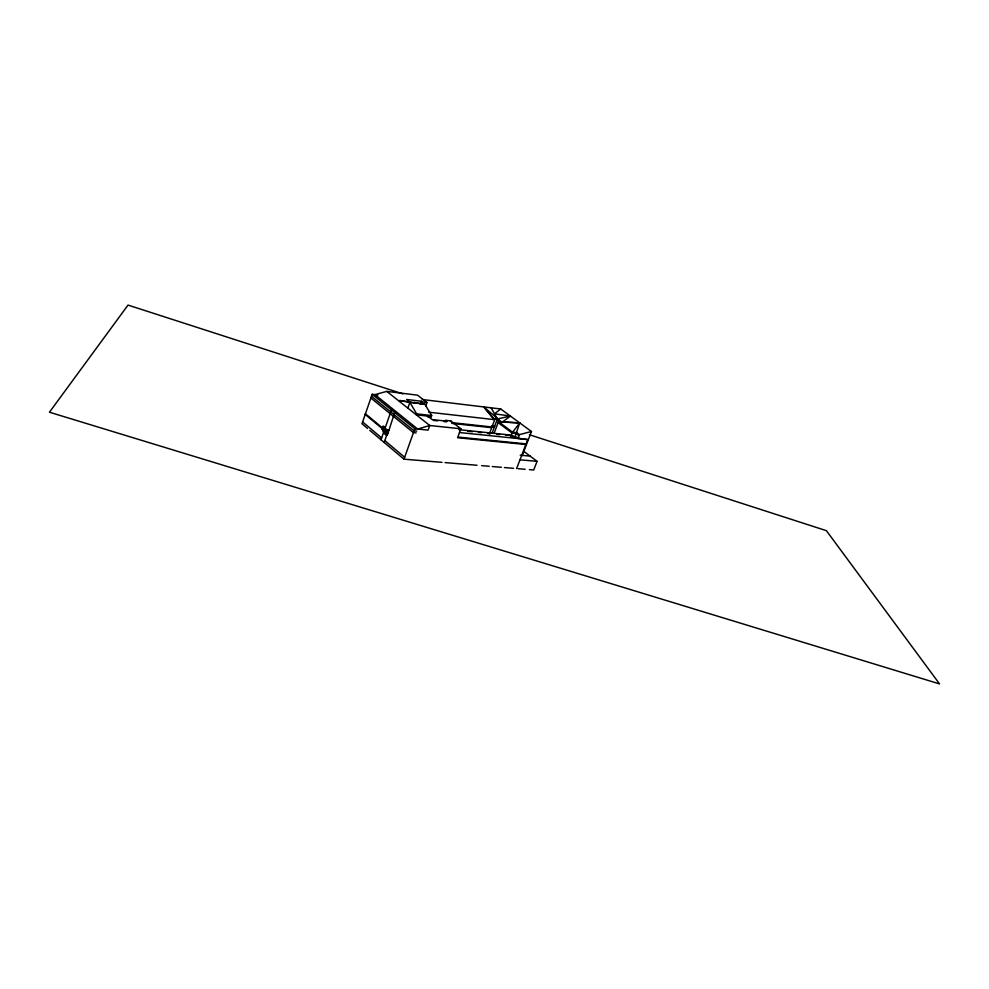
<?xml version="1.0" encoding="UTF-8"?>
<svg xmlns="http://www.w3.org/2000/svg" width="989" height="989" viewBox="0 0 989 989"><rect width="100%" height="100%" fill="white"/><g stroke="black" fill="none" stroke-linecap="round" stroke-linejoin="round"><path stroke-width="1.48" d="M377.909 394.982L372.173 394.29L361.999 423.749L367.587 428.472M382.224 428.954L383.151 426.148L382.187 429.053L383.139 431.167L387.379 434.715L389.085 429.832M384.202 429.399L383.485 431.464L382.57 429.238M381 439.784L383.819 431.748M385.092 428.126L391.496 409.891M385.018 430.067L384.634 432.416L383.67 430.19L385.302 430.351M387.144 431.847L386.427 433.911L385.45 431.686L386.773 431.637M384.152 442.442L387.762 432.205M394.698 412.487L388.974 430.178L387.243 429.98L383.064 426.519L384.721 426.655M399.494 401.472L399.84 400.52L424.837 404.18L431.674 415.541L431.093 417.173L427.495 416.777L427.73 416.109L432.131 419.571L446.88 421.178L445.841 420.362L446.645 421.846L443.69 421.524M407.851 408.111L409.866 402.412L424.837 404.18M414.428 403.228L414.762 402.288M399.84 400.52L409.866 402.412L416.678 413.872L416.332 414.836L431.34 416.505M420.214 404.13L421.252 401.225L406.603 399.482L409.78 401.979M421.277 404.427L422.167 401.942L421.252 401.225M442.034 462.345L403.969 459.168L414.848 428.769L372.173 394.29M425.678 406.244L427.013 402.511L417.519 395.155L386.786 391.384L374.967 394.623L417.692 429.053L429.758 425.505L460.886 428.781L457.833 437.064L526.123 443.876M450.477 421.561L450.724 420.894L445.841 420.362M489.357 433.936L494.71 419.67L483.806 406.936L501.547 422.031L519.744 422.909L514.725 437.694M492.065 433.157L497.405 418.953L491.1 407.814M494.055 433.429L498.481 421.685L519.744 422.909L512.586 432.193L510.658 437.225M522.18 455.645L531.464 431.501L500.731 408.976L494.5 413.822L510.411 416.06L501.2 422.971L497.059 419.892M517.952 438.35L519.373 434.641L531.464 431.501M516.617 468.563L527.78 439.549L459.502 432.539M523.824 451.355L537.076 461.331L533.701 469.998L529.436 469.639M510.411 416.06L497.405 418.953L493.078 418.458L494.71 419.67L428.781 412.203M445.075 462.592L477.044 465.263M481.606 465.646L489.221 466.276M492.262 466.536L501.398 467.303M504.439 467.55L513.575 468.316M518.051 468.687L525.159 469.281M519.991 459.811L537.076 461.331M520.202 455.2L530.153 456.114M385.104 431.389L386.081 433.627L387.453 429.671L386.402 432.477L387.379 434.715M388.145 432.514L386.069 432.193L387.033 434.418M388.108 432.638L386.402 432.477L382.261 428.83M520.597 438.832L527.78 439.549M416.146 432.898L413.464 432.626L370.887 398.035M383.324 429.906L384.288 432.131L385.129 431.006M457.586 437.719L525.876 444.518M414.848 428.769L428.089 430.116L429.758 425.505L386.786 391.384M416.777 431.13L414.107 430.858L371.481 396.317M467.822 431.266L472.383 431.736M478.466 432.366L481.507 432.688M487.589 433.318L490.618 433.639M496.701 434.27L499.742 434.591M505.824 435.222L509.1 434.9L521.982 438.955M458.945 429.659L509.1 434.9L519.151 438.683M491.78 425.913L494.673 426.234M491.521 426.63L494.401 426.939M433.367 420.399L437.793 420.881M452.109 422.662L491.966 426.988M451.837 423.391L491.694 427.693M501.547 422.031L498.481 421.685L512.586 432.193L516.654 432.626L519.373 434.641M416.678 413.872L431.674 415.541M422.167 401.942L427.013 402.511M422.241 399.519L500.731 408.976M402.956 393.894L128.026 305.082L49.45 412.215L939.55 683.918L826.384 530.673L529.399 434.74M510.299 436.075L514.601 437.694M519.002 435.593L516.295 433.578L512.215 433.145L498.122 422.624M450.724 420.894L460.886 428.781M365.337 413.711L382.706 428.15M385.648 430.438L388.108 432.638M365.213 414.44L383.979 430.054M386.575 432.218L387.873 433.293M383.448 432.823L386.612 435.469M362.642 421.92L381.655 437.929M384.808 440.575L404.649 457.277M369.824 430.351L403.969 459.168M483.806 406.936L492.151 417.309"/></g></svg>
